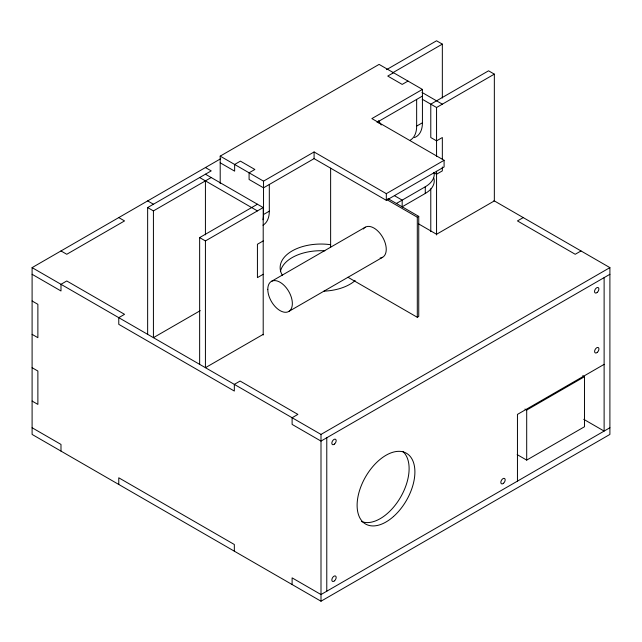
<?xml version="1.0" encoding="UTF-8"?>
<svg xmlns="http://www.w3.org/2000/svg" width="642" height="642" viewBox="0 0 642 642"><rect width="100%" height="100%" fill="white"/><g stroke="black" fill="none" stroke-linecap="round" stroke-linejoin="round"><path stroke-width="0.96" d="M220.198 183.556L220.198 156.126L379.093 64.393L422.428 89.415L422.428 122.774A30.639 17.695 60 0 1 414.395 137.581M493.907 200.657L609.9 267.626L609.9 434.425L321 601.217L32.1 434.425L32.1 267.626L220.736 158.718M147.644 334.338L147.644 207.567L211.218 170.884L205.44 167.546M386.54 69.657L436.56 40.783L442.338 44.121L442.338 98.017M147.644 207.567L153.422 210.905L211.202 177.545M392.318 72.995L442.338 44.121M393.538 72.731L387.76 76.069L402.205 84.407L407.983 81.069M220.198 156.126L263.533 181.148L314.09 151.961L386.315 193.659L444.095 160.299L444.095 166.968L386.315 200.328L314.09 158.63L263.533 187.817L249.088 179.479L249.088 172.81L254.866 169.472L240.421 161.134L234.643 164.472L234.643 171.141L220.198 162.803M422.428 89.415L371.87 118.601L444.095 160.299M377.006 122.301L422.428 96.083M199.646 364.359L199.646 237.596L257.426 204.236M199.646 237.596L205.424 240.927L263.204 207.567L263.204 335.036M422.219 99.221L436.56 107.503L494.34 74.143L494.34 200.906L436.56 234.266L418.359 223.761M262.987 219.765A30.639 17.695 60 0 0 263.533 214.508L269.311 211.17L269.311 184.487M410.302 140.133A30.639 17.695 60 0 0 416.65 126.105L422.428 122.774M263.204 240.927L257.426 244.265L257.426 277.625L263.204 274.286M200.24 310.656L153.422 337.668L153.422 210.905M396.395 203.466L425.277 186.782A30.639 17.687 0 0 0 434.072 172.425M271.389 281.405L365.282 227.196M402.173 206.804L425.277 193.451A30.639 17.687 0 0 0 433.856 178.171M386.965 199.702L417.3 217.213L418.744 216.378L387.896 198.563M288.756 311.482L382.648 257.273M263.22 334.346L205.424 367.697L205.424 240.927M523.23 217.59L517.452 220.92L575.232 254.28L581.01 250.95M347.964 277.264L417.3 317.292L418.744 316.458L418.744 216.378M32.1 267.626L321 434.417L609.9 267.626M609.9 274.295L321 441.094L292.11 424.41L292.11 417.741L297.888 414.403L240.108 381.043L234.33 384.381L234.33 391.05L118.77 324.338L118.77 317.662L124.548 314.331L66.768 280.971L60.99 284.302L60.99 290.978L32.1 274.295M604.122 364.367L517.452 414.403L517.452 481.123M524.963 409.066L526.697 410.069L584.477 376.71L584.477 426.753L526.697 460.105L517.163 454.608M609.9 427.749L321 594.548L292.11 577.864L292.11 584.541M494.34 74.143L488.562 70.805L430.782 104.165L430.782 137.524L436.56 140.863L442.338 137.524L442.338 159.112M422.011 92.424L442.338 104.165M434.08 172.786L436.56 174.223L442.338 170.884L442.338 166.96M394.525 195.722L402.173 200.127L402.173 206.997M582.743 375.706L584.477 376.71M205.424 174.207L263.204 207.567M199.646 177.545L257.426 210.905M583.73 419.314L604.122 431.087L604.122 277.633M147.66 200.906L153.438 204.244M118.77 217.59L124.548 220.92L66.768 254.28L60.99 250.95M32.1 300.986L37.878 304.324L37.878 337.684L32.1 334.346M32.1 367.705L37.878 371.036L37.878 404.396L32.1 401.065M32.1 427.749L60.99 444.433L60.99 451.101M425.277 186.782L425.277 193.451M526.697 410.069L526.697 460.105M436.56 107.503L436.56 156.56M436.56 171.278L436.56 234.964M430.782 188.804L430.782 231.626M417.3 217.213L417.3 317.292M416.65 99.422L416.65 126.105M386.315 193.659L386.315 200.328M378.78 121.234L378.78 123.2M330.63 168.18L330.63 247.242M326.778 437.756L326.778 591.21M321 434.417L321 601.217M314.09 151.961L314.09 158.63M263.533 181.148L263.533 214.508M234.33 551.181L234.33 544.504L118.77 477.792L118.77 484.461M205.424 180.883L205.424 234.844M363.332 229.009A17.366 10.023 60 0 1 382.648 237.219A17.366 10.023 60 0 1 380.104 258.06M402.807 451.454A40.855 23.585 -60 0 1 400.263 497.751A40.855 23.585 -60 0 1 361.374 521.456M269.311 211.17A30.639 17.695 60 0 1 262.963 225.198M381.228 124.997A30.639 17.695 60 0 1 378.692 120.696M355.138 280.578A40.855 23.585 0 0 1 323.905 291.155M282.432 275.41A40.855 23.585 0 0 1 290.73 251.784A40.855 23.585 0 0 1 330.638 244.706M280.402 271.662A40.855 23.585 0 0 1 324.876 250.813M267.794 289.357A17.366 10.023 60 0 0 286.212 312.269A17.366 10.023 60 0 0 286.212 287.712A17.366 10.023 60 0 0 267.794 289.357M334.562 444.015A3.066 1.766 -60 0 0 335.533 439.272A3.066 1.766 -60 0 0 331.906 442.49A3.066 1.766 -60 0 0 334.562 444.015M597.269 292.367A3.066 1.766 -60 0 0 598.24 287.616A3.066 1.766 -60 0 0 594.612 290.834A3.066 1.766 -60 0 0 597.269 292.367M334.562 580.793A3.066 1.766 -60 0 0 335.533 576.043A3.066 1.766 -60 0 0 331.906 579.261A3.066 1.766 -60 0 0 334.562 580.793M597.325 352.33A3.066 1.766 -60 0 0 598.296 347.579A3.066 1.766 -60 0 0 594.677 350.797A3.066 1.766 -60 0 0 597.325 352.33M503.569 483.217A3.066 1.766 -60 0 0 504.54 478.475A3.066 1.766 -60 0 0 500.912 481.685A3.066 1.766 -60 0 0 503.569 483.217M393.482 516.537A40.855 23.585 -60 0 0 406.434 453.244A40.855 23.585 -60 0 0 358.1 496.106A40.855 23.585 -60 0 0 393.482 516.537"/></g></svg>
